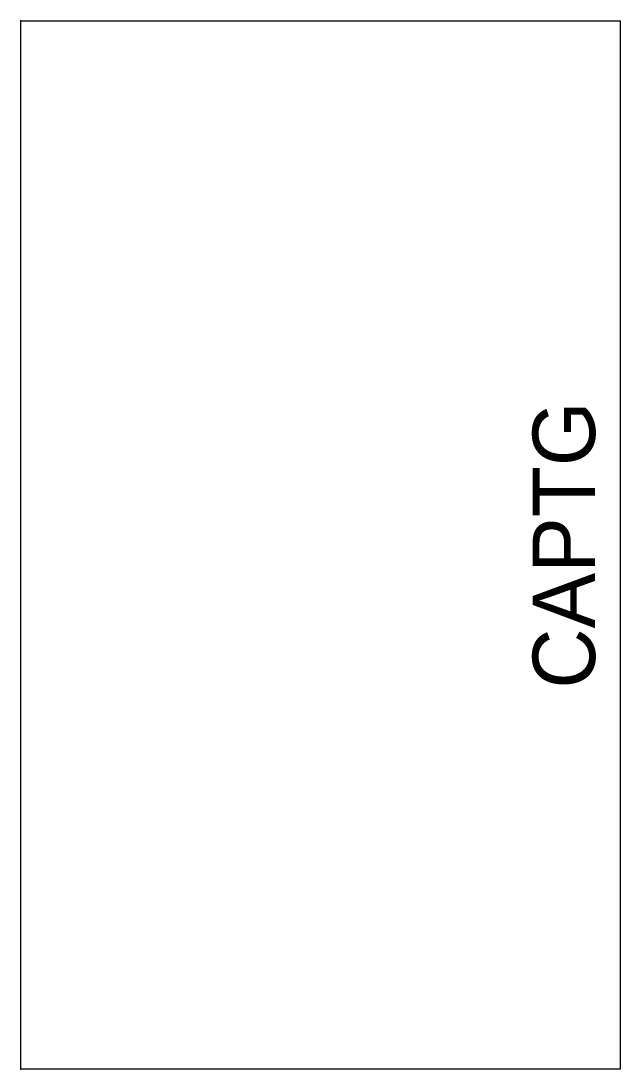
# Model space of a CAD drawing. Extents: x 0 to 24, y -42 to 0.
import ezdxf
from ezdxf.enums import TextEntityAlignment as Align

# ---------------------------------------------------------------- set-up
doc = ezdxf.new("R2010")
doc.units = 0
doc.header["$LTSCALE"] = 0.375
doc.header["$MEASUREMENT"] = 0
doc.layers.add('A-FURN-P-WKSF', color=1, linetype='Continuous')
doc.layers.add('A-FURN-P-WKSF-T', color=7, linetype='Continuous')
doc.styles.add('HAND1', font='x-hand1f.shx', dxfattribs={"height": 4})

msp = doc.modelspace()

# ---------------------------------------------------------------- linework, layer by layer
at = {"layer": 'A-FURN-P-WKSF'}
for p, q in [((0, -42), (0, 0)), ((0, 0), (24, 0)), ((24, 0), (24, -42)), ((24, -42), (0, -42))]:
    msp.add_line(p, q, dxfattribs=at)
for p in [(0, 0), (0, -42)]:
    msp.add_point(p, dxfattribs=at)

# ---------------------------------------------------------------- texts
at = {"layer": 'A-FURN-P-WKSF-T', "style": 'HAND1', "flags": 1}
for tag, p, s in [('CAPPN', (0, 0), 'GCB4224'), ('CAPMG', (0, 0), 'STC'), ('CAPMC', (0, 0, -619.736), 'SCW'), ('CAPQT', (0, 0), '1'), ('CAPDH', (0, 0), '0.000000'), ('CAPGC', (0, 0), '')]:
    msp.add_attdef(tag, p, s, height=0.001, dxfattribs=at)
at = {"layer": 'A-FURN-P-WKSF-T', "style": 'HAND1'}
msp.add_attdef('CAPTG', text='42/24', height=2.5, rotation=90, dxfattribs=at).set_placement((23, -21), align=Align.CENTER)

doc.saveas('drawing.dxf')
